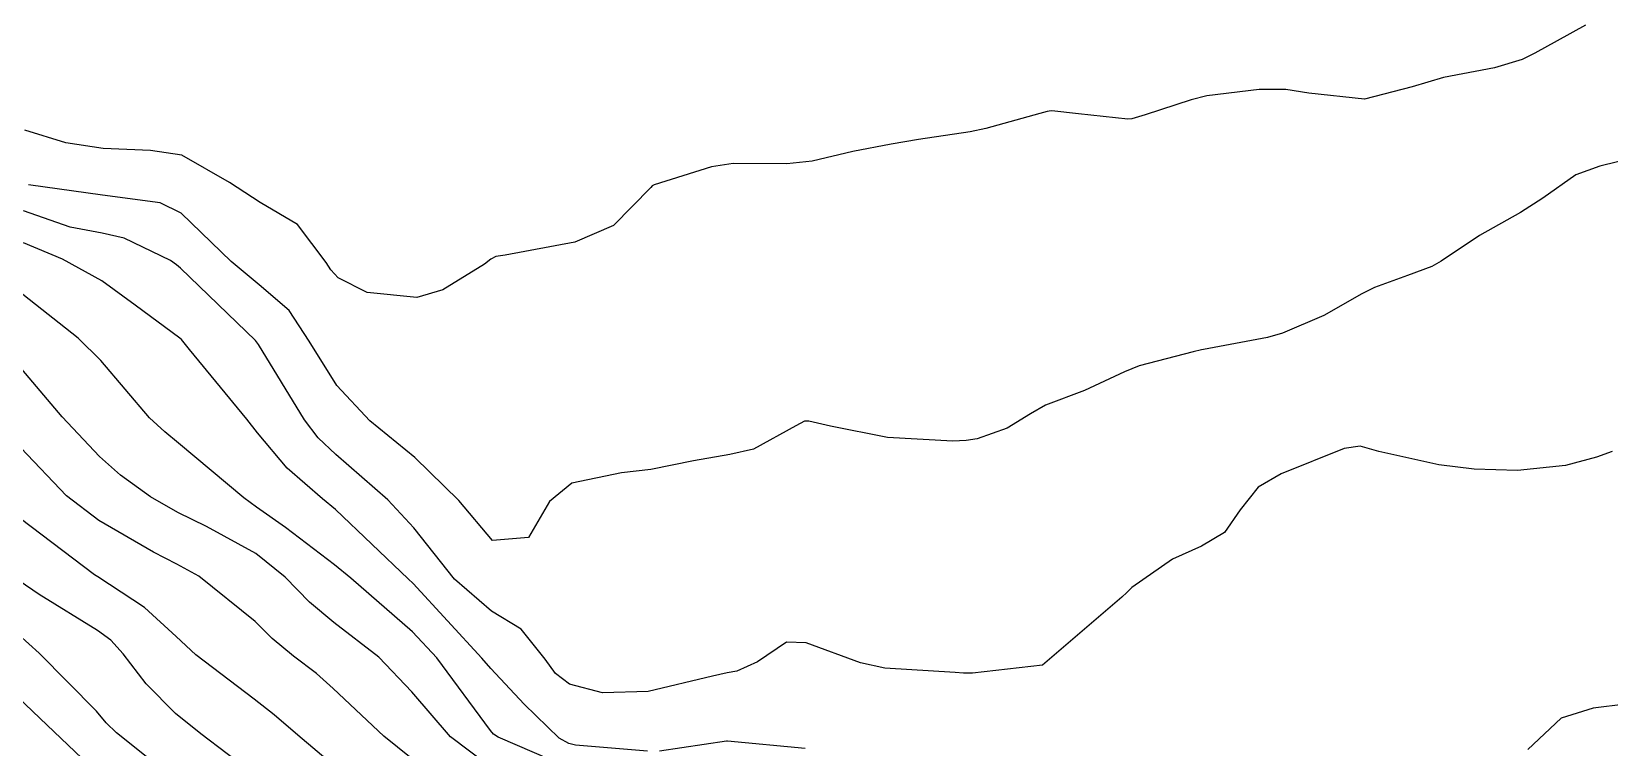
# Model space of a CAD drawing. Header units: metres. Extents: x 298520 to 308411, y 7433745 to 7450750.
# Drawn here: x 303040.3 to 303080.36, y 7440838.24 to 7440856.41 of the extents above; entities that cross this region are included whole.
import ezdxf

# ---------------------------------------------------------------- set-up
doc = ezdxf.new("R2010")
doc.units = ezdxf.units.M
doc.header["$LTSCALE"] = 10
doc.layers.add('Curvas de Nivel 1m', color=11, linetype='Continuous')
doc.layers.add('Curvas de Nivel 5m', color=15, linetype='Continuous')

msp = doc.modelspace()

# ---------------------------------------------------------------- linework, layer by layer
at = {"layer": 'Curvas de Nivel 1m', "flags": 128}
for points, elevation in [([(303079.749, 7440856.572), (303079.03, 7440856.171), (303078.469, 7440855.858), (303078.148, 7440855.7), (303077.443, 7440855.488), (303076.143, 7440855.241), (303075.35, 7440855.009), (303074.138, 7440854.692), (303072.731, 7440854.844), (303072.14, 7440854.936), (303071.469, 7440854.938), (303070.138, 7440854.774), (303069.74, 7440854.68), (303068.574, 7440854.296), (303068.234, 7440854.196), (303068.131, 7440854.189), (303066.88, 7440854.319), (303066.198, 7440854.394), (303066.134, 7440854.392), (303066.081, 7440854.383), (303065.894, 7440854.332), (303064.527, 7440853.946), (303064.126, 7440853.867), (303062.82, 7440853.672), (303062.12, 7440853.549), (303061.147, 7440853.361), (303060.114, 7440853.12), (303059.471, 7440853.048), (303058.113, 7440853.06), (303057.564, 7440852.976), (303056.104, 7440852.518), (303056.057, 7440852.497), (303056.02, 7440852.451), (303055.07, 7440851.484), (303054.089, 7440851.064), (303052.325, 7440850.736), (303052.085, 7440850.698), (303051.956, 7440850.629), (303051.795, 7440850.503), (303050.738, 7440849.852), (303050.074, 7440849.656), (303048.818, 7440849.79), (303048.079, 7440850.157), (303047.898, 7440850.36), (303047.774, 7440850.545), (303047.048, 7440851.511), (303046.098, 7440852.073), (303045.32, 7440852.578), (303044.113, 7440853.275), (303043.319, 7440853.394), (303042.115, 7440853.438), (303041.166, 7440853.581), (303040.122, 7440853.908)], 764), ([(303081.048, 7440853.222), (303080.115, 7440852.993), (303079.505, 7440852.774), (303078.671, 7440852.181), (303078.099, 7440851.813), (303077.057, 7440851.237), (303076.087, 7440850.578), (303075.854, 7440850.444), (303075.234, 7440850.218), (303074.393, 7440849.912), (303074.076, 7440849.753), (303073.11, 7440849.202), (303072.06, 7440848.75), (303071.678, 7440848.644), (303070.054, 7440848.34), (303070.005, 7440848.329), (303069.792, 7440848.283), (303068.423, 7440847.922), (303068.048, 7440847.772), (303067.03, 7440847.302), (303066.039, 7440846.923), (303065.661, 7440846.709), (303065.064, 7440846.34), (303064.309, 7440846.068), (303064.03, 7440846.028), (303063.688, 7440846.014), (303062.03, 7440846.102), (303060.58, 7440846.395), (303060.034, 7440846.52), (303059.918, 7440846.518), (303059.7, 7440846.403), (303058.628, 7440845.813), (303058.025, 7440845.673), (303057.106, 7440845.516), (303056.021, 7440845.295), (303055.271, 7440845.207), (303054.018, 7440844.948), (303053.447, 7440844.478), (303052.917, 7440843.568), (303051.998, 7440843.494), (303051.144, 7440844.509), (303050.024, 7440845.6), (303048.886, 7440846.531), (303048.046, 7440847.424), (303047.342, 7440848.551), (303046.84, 7440849.328), (303046.077, 7440849.978), (303045.363, 7440850.577), (303044.095, 7440851.802), (303043.562, 7440852.062), (303042.099, 7440852.258), (303040.221, 7440852.519)], 763), ([(303080.433, 7440845.752), (303080.027, 7440845.61), (303079.247, 7440845.393), (303078.024, 7440845.269), (303076.922, 7440845.303), (303076.025, 7440845.412), (303074.506, 7440845.748), (303074.029, 7440845.885), (303073.623, 7440845.83), (303072.022, 7440845.184), (303071.443, 7440844.842), (303070.982, 7440844.27), (303070.587, 7440843.691), (303069.999, 7440843.347), (303069.264, 7440843.017), (303068.236, 7440842.297), (303068.106, 7440842.175), (303067.98, 7440842.054), (303065.963, 7440840.33), (303064.186, 7440840.121), (303063.961, 7440840.119), (303063.744, 7440840.137), (303061.962, 7440840.249), (303061.342, 7440840.386), (303059.968, 7440840.89), (303059.464, 7440840.909), (303058.728, 7440840.412), (303058.206, 7440840.172), (303057.96, 7440840.13), (303057.582, 7440840.048), (303055.955, 7440839.655), (303054.795, 7440839.621), (303053.957, 7440839.847), (303053.597, 7440840.113), (303053.334, 7440840.479), (303052.726, 7440841.244), (303051.975, 7440841.694), (303051.034, 7440842.509), (303050.002, 7440843.814), (303049.346, 7440844.527), (303048.024, 7440845.674), (303047.575, 7440846.093), (303047.223, 7440846.552), (303046.061, 7440848.462), (303045.979, 7440848.571), (303044.081, 7440850.404), (303043.977, 7440850.487), (303043.822, 7440850.594), (303042.644, 7440851.167), (303042.09, 7440851.296), (303041.279, 7440851.441), (303040.095, 7440851.857)], 762), ([(303055.938, 7440838.14), (303054.11, 7440838.299), (303053.941, 7440838.337), (303053.693, 7440838.474), (303052.805, 7440839.34), (303051.96, 7440840.24), (303051.726, 7440840.502), (303049.982, 7440842.399), (303049.859, 7440842.521), (303048.009, 7440844.28), (303047.686, 7440844.545), (303046.788, 7440845.326), (303046.029, 7440846.222), (303045.759, 7440846.573), (303044.304, 7440848.343), (303044.099, 7440848.59), (303044.063, 7440848.623), (303042.93, 7440849.465), (303042.078, 7440850.08), (303041.079, 7440850.63), (303040.087, 7440851.048)], 761), ([(303051.932, 7440837.757), (303050.933, 7440838.51), (303049.954, 7440839.647), (303049.111, 7440840.529), (303047.972, 7440841.406), (303047.354, 7440841.927), (303046.738, 7440842.559), (303045.992, 7440843.157), (303044.738, 7440843.846), (303044.007, 7440844.204), (303043.312, 7440844.601), (303042.557, 7440845.15), (303042.023, 7440845.627), (303041.075, 7440846.63), (303040.051, 7440847.839)], 759), ([(303049.935, 7440837.966), (303049.238, 7440838.527), (303047.955, 7440839.736), (303047.527, 7440840.115), (303046.944, 7440840.555), (303046.406, 7440841.002), (303045.972, 7440841.433), (303044.542, 7440842.584), (303043.987, 7440842.894), (303043.396, 7440843.195), (303042.004, 7440843.995), (303041.185, 7440844.628), (303040.025, 7440845.845)], 758), ([(303047.932, 7440837.814), (303047.058, 7440838.553), (303046.453, 7440839.067), (303045.952, 7440839.462), (303044.467, 7440840.585), (303043.968, 7440841.051), (303043.165, 7440841.792), (303041.982, 7440842.569), (303041.897, 7440842.621), (303040.004, 7440844.047)], 757), ([(303045.928, 7440837.569), (303044.597, 7440838.583), (303043.948, 7440839.098), (303043.204, 7440839.85), (303042.621, 7440840.61), (303042.308, 7440840.957), (303041.969, 7440841.202), (303040.49, 7440842.123), (303039.981, 7440842.466)], 756), ([(303041.928, 7440837.627), (303040.872, 7440838.631), (303039.952, 7440839.502)], 754), ([(303080.77, 7440839.333), (303079.949, 7440839.234), (303079.136, 7440838.981), (303078.288, 7440838.185)], 761), ([(303059.94, 7440838.211), (303057.964, 7440838.399), (303057.943, 7440838.398), (303056.243, 7440838.14)], 761)]:
    msp.add_lwpolyline(points, dxfattribs=dict(at, elevation=elevation))
at = {"layer": 'Curvas de Nivel 5m', "flags": 128}
for points, elevation in [([(303053.932, 7440837.731), (303052.143, 7440838.497), (303052.022, 7440838.577), (303051.945, 7440838.672), (303050.584, 7440840.514), (303049.969, 7440841.175), (303048.403, 7440842.536), (303047.988, 7440842.873), (303046.744, 7440843.817), (303046.009, 7440844.338), (303045.689, 7440844.573), (303044.027, 7440845.96), (303043.68, 7440846.246), (303043.293, 7440846.601), (303042.055, 7440848.063), (303041.481, 7440848.626), (303040.074, 7440849.733)], 760), ([(303043.926, 7440837.436), (303042.451, 7440838.612), (303042.194, 7440838.865), (303041.948, 7440839.156), (303040.487, 7440840.635), (303039.968, 7440841.102)], 755)]:
    msp.add_lwpolyline(points, dxfattribs=dict(at, elevation=elevation))

doc.saveas('drawing.dxf')
